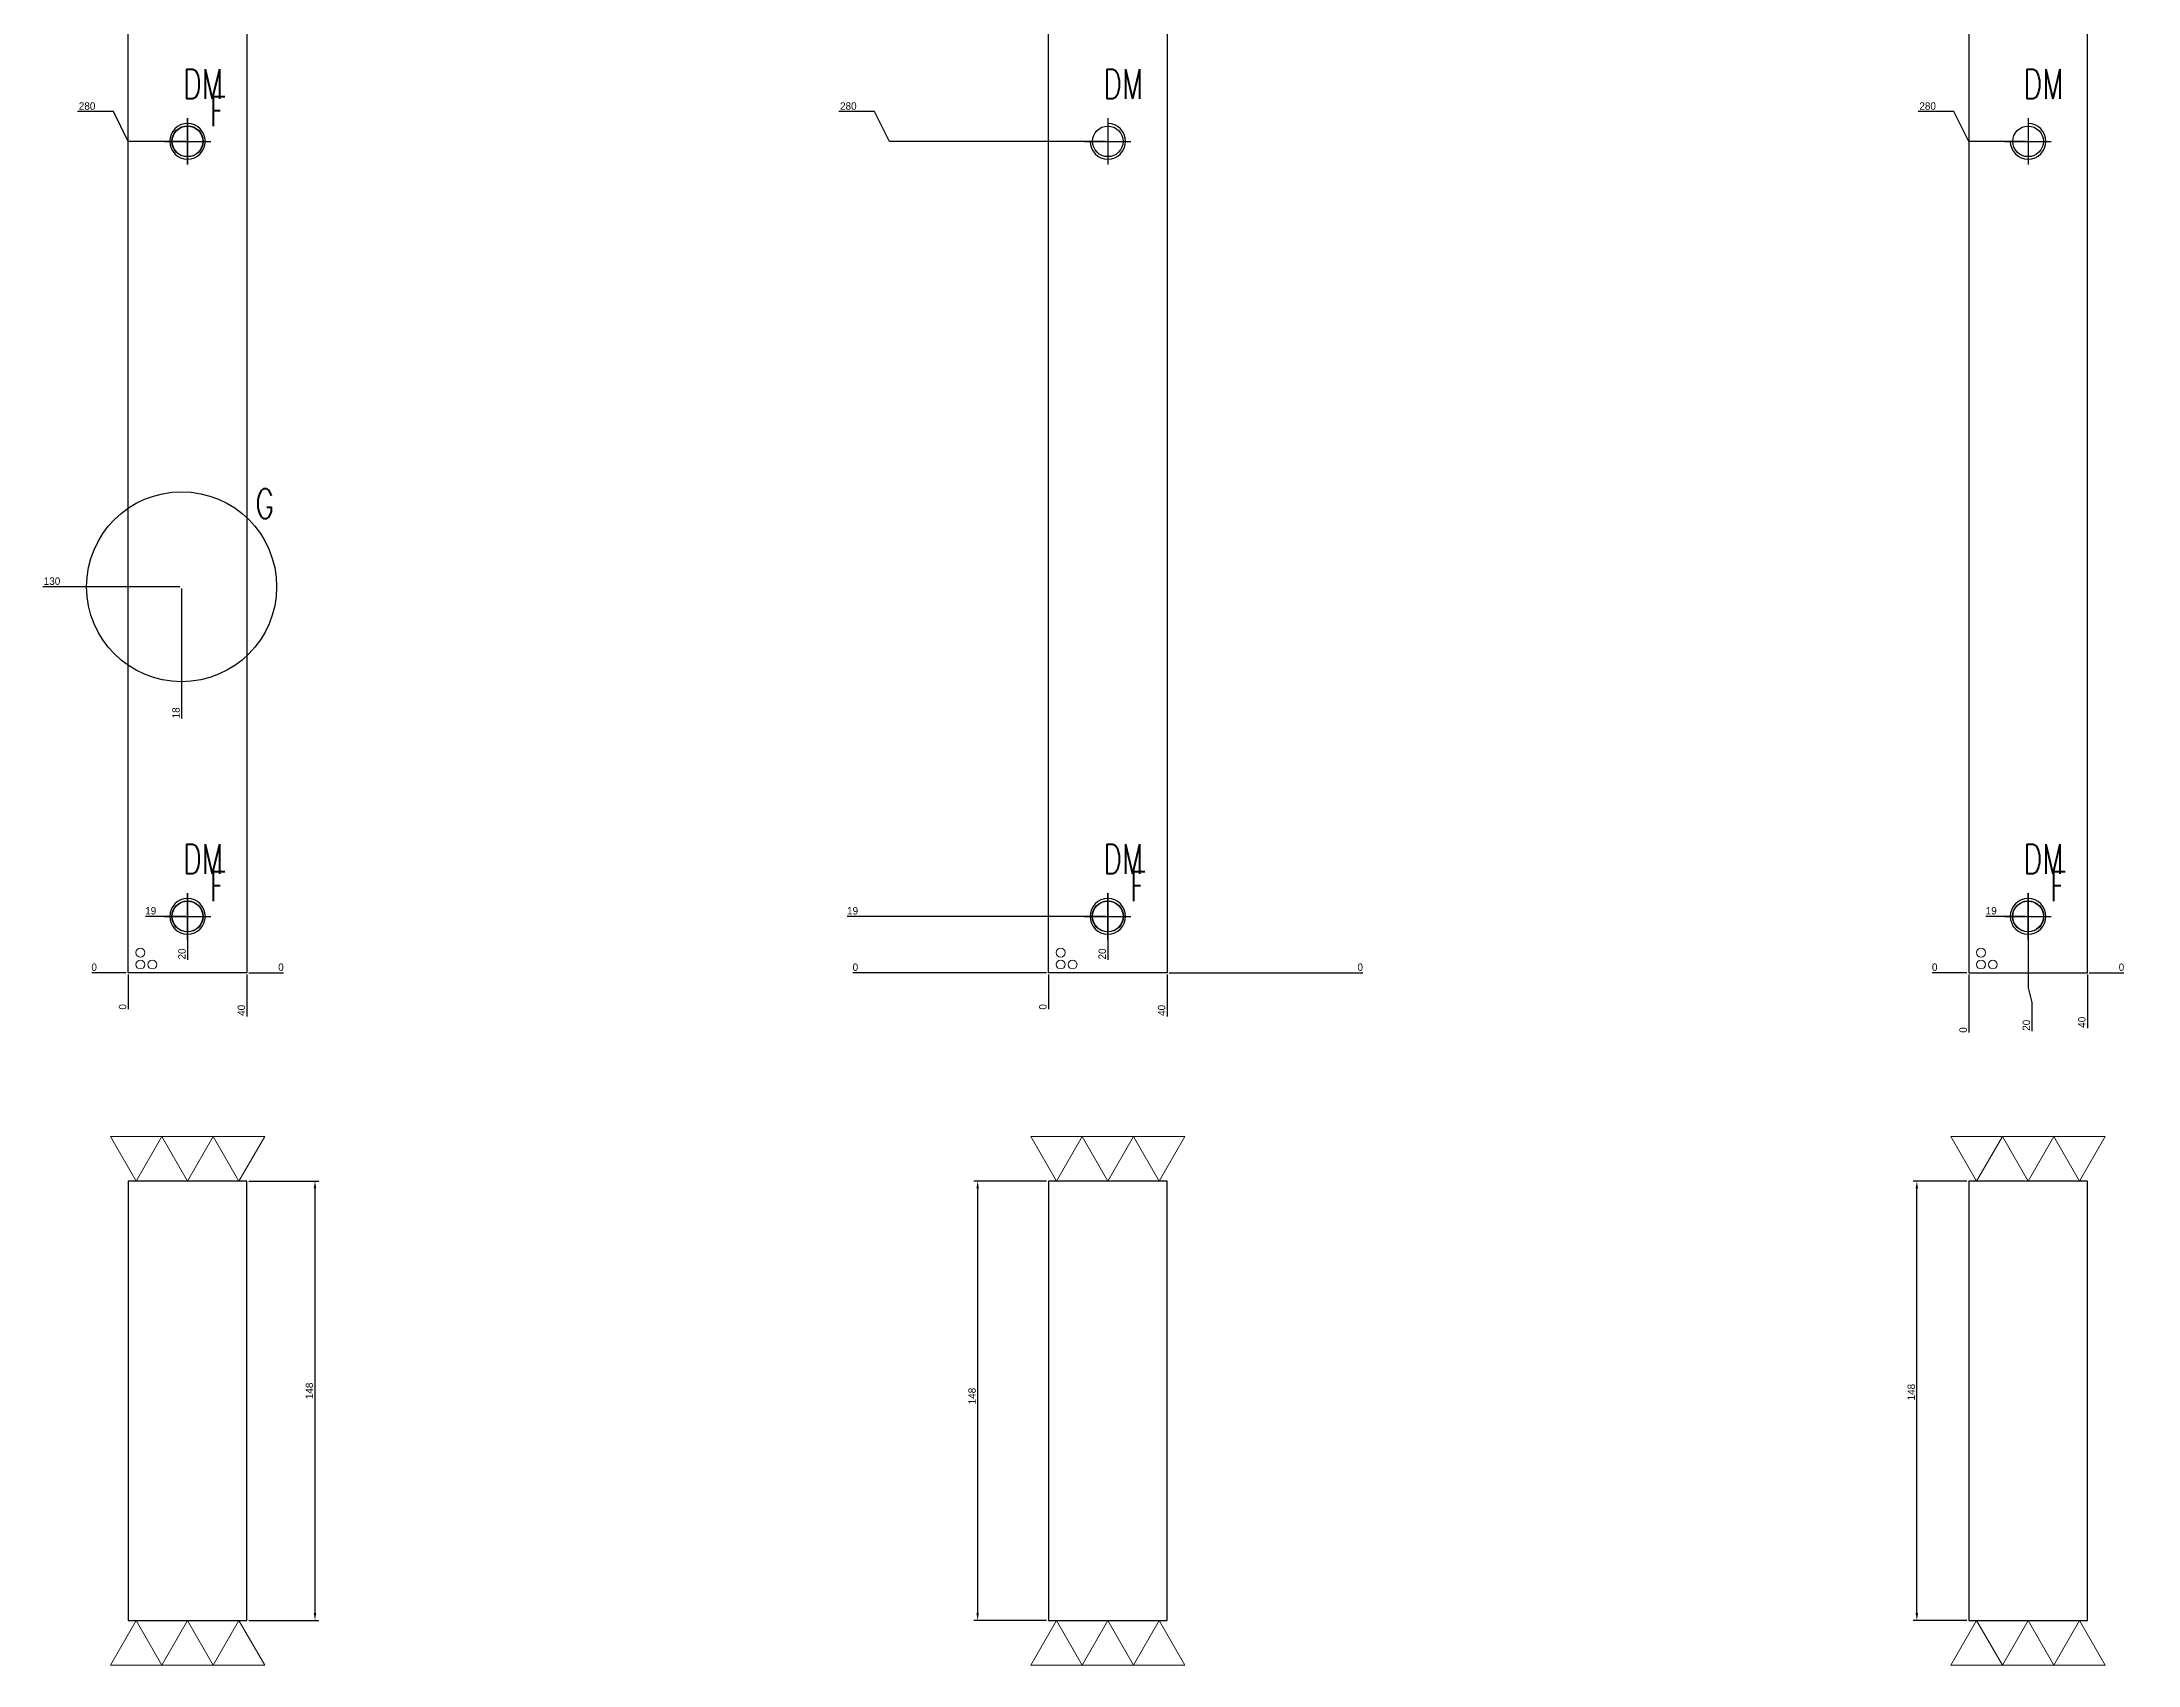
# Model space of a CAD drawing. Header units: millimetres. Extents: x 27620 to 29134, y 4674 to 5589.
# Drawn here: x 27705 to 28411, y 4674 to 5221 of the extents above; entities that cross this region are included whole.
import ezdxf
from ezdxf.enums import TextEntityAlignment as Align

# ---------------------------------------------------------------- set-up
doc = ezdxf.new("R2010")
doc.units = ezdxf.units.MM
doc.linetypes.add('CENTER', pattern=[0])
doc.linetypes.add('DASHED', pattern=[0])
for name, color, linetype in [('B2', 8, 'Continuous'), ('B2_O', 8, 'Continuous'), ('DIM', 4, 'Continuous'), ('TEXT', 4, 'Continuous')]:
    doc.layers.add(name, color=color, linetype=linetype)
doc.styles.get("Standard").update_dxf_attribs({"font": 'c2.shx', "bigfont": 'ctxt.shx'})
doc.styles.add('宋体', font='txt', dxfattribs={"width": 0.7, "bigfont": 'ctxt.shx'})
doc.dimstyles.new('Annotative', dxfattribs={"dimscale": 0, "dimtxt": 2.5, "dimasz": 2.5, "dimexe": 1.25, "dimexo": 0.625, "dimtad": 1, "dimtxsty": 'Standard', "dimcen": 2.5, "dimazin": 3, "dimtfac": 1, "dimtmove": 0, "dimatfit": 3})

# ---------------------------------------------------------------- blocks, each defined once
blk = doc.blocks.new('*D336')
at = {"layer": 'Defpoints', "color": 0}
for p in [(27733.99, 5477.43), (27733.99, 5467.43), (27733.99, 4907.43)]:
    blk.add_point(p, dxfattribs=at)
at = {"layer": 'DIM', "color": 0, "lineweight": -2}
blk.add_line((27733.99, 5468.06), (27733.99, 5479.72), dxfattribs=at)
at = {"layer": 'DIM', "color": 0, "insert": (27732.11, 5478.89), "char_height": 2.5, "attachment_point": 5, "rotation": 90}
blk.add_mtext('0', dxfattribs=at)
blk = doc.blocks.new('*D337')
at = {"layer": 'Defpoints', "color": 0}
for p in [(27753.99, 5458.43), (27753.99, 5448.43), (27733.99, 4907.43)]:
    blk.add_point(p, dxfattribs=at)
at = {"layer": 'DIM', "color": 0, "lineweight": -2}
blk.add_line((27753.99, 5449.06), (27753.99, 5463.1), dxfattribs=at)
at = {"layer": 'DIM', "color": 0, "insert": (27752.11, 5461.08), "char_height": 2.5, "attachment_point": 5, "rotation": 90}
blk.add_mtext('20', dxfattribs=at)
blk = doc.blocks.new('*D338')
at = {"layer": 'Defpoints', "color": 0}
for p in [(27773.99, 5477.43), (27773.99, 5467.43), (27733.99, 4907.43)]:
    blk.add_point(p, dxfattribs=at)
at = {"layer": 'DIM', "color": 0, "lineweight": -2}
blk.add_line((27773.99, 5468.06), (27773.99, 5482.1), dxfattribs=at)
at = {"layer": 'DIM', "color": 0, "insert": (27772.11, 5480.08), "char_height": 2.5, "attachment_point": 5, "rotation": 90}
blk.add_mtext('40', dxfattribs=at)
blk = doc.blocks.new('*D339')
at = {"layer": 'Defpoints', "color": 0}
for p in [(27751.99, 5377.43), (27751.99, 5337.43), (27733.99, 4907.43)]:
    blk.add_point(p, dxfattribs=at)
at = {"layer": 'DIM', "color": 0, "lineweight": -2}
blk.add_line((27751.99, 5338.06), (27751.99, 5381.75), dxfattribs=at)
at = {"layer": 'DIM', "color": 0, "insert": (27750.11, 5379.9), "char_height": 2.5, "attachment_point": 5, "rotation": 90}
blk.add_mtext('18', dxfattribs=at)
blk = doc.blocks.new('*D340')
at = {"layer": 'Defpoints', "color": 0}
for p in [(27733.99, 4907.43), (27733.99, 4907.43), (27733.99, 4897.43)]:
    blk.add_point(p, dxfattribs=at)
at = {"layer": 'DIM', "color": 0, "lineweight": -2}
blk.add_line((27733.99, 4906.81), (27733.99, 4895.14), dxfattribs=at)
at = {"layer": 'DIM', "color": 0, "insert": (27732.11, 4895.97), "char_height": 2.5, "attachment_point": 5, "rotation": 90}
blk.add_mtext('0', dxfattribs=at)
blk = doc.blocks.new('*D341')
at = {"layer": 'Defpoints', "color": 0}
for p in [(27753.99, 4926.43), (27753.99, 4916.43), (27733.99, 4907.43)]:
    blk.add_point(p, dxfattribs=at)
at = {"layer": 'DIM', "color": 0, "lineweight": -2}
blk.add_line((27753.99, 4925.81), (27753.99, 4911.76), dxfattribs=at)
at = {"layer": 'DIM', "color": 0, "insert": (27752.11, 4913.78), "char_height": 2.5, "attachment_point": 5, "rotation": 90}
blk.add_mtext('20', dxfattribs=at)
blk = doc.blocks.new('*D342')
at = {"layer": 'Defpoints', "color": 0}
for p in [(27733.99, 4907.43), (27773.99, 4907.43), (27773.99, 4897.43)]:
    blk.add_point(p, dxfattribs=at)
at = {"layer": 'DIM', "color": 0, "lineweight": -2}
blk.add_line((27773.99, 4906.81), (27773.99, 4892.76), dxfattribs=at)
at = {"layer": 'DIM', "color": 0, "insert": (27772.11, 4894.78), "char_height": 2.5, "attachment_point": 5, "rotation": 90}
blk.add_mtext('40', dxfattribs=at)
blk = doc.blocks.new('*D343')
at = {"layer": 'Defpoints', "color": 0}
for p in [(27751.99, 5037.43), (27751.99, 4997.43), (27733.99, 4907.43)]:
    blk.add_point(p, dxfattribs=at)
at = {"layer": 'DIM', "color": 0, "lineweight": -2}
blk.add_line((27751.99, 5036.81), (27751.99, 4993.12), dxfattribs=at)
at = {"layer": 'DIM', "color": 0, "insert": (27750.11, 4994.96), "char_height": 2.5, "attachment_point": 5, "rotation": 90}
blk.add_mtext('18', dxfattribs=at)
blk = doc.blocks.new('*D344')
at = {"layer": 'Defpoints', "color": 0}
for p in [(27723.99, 4907.43), (27733.99, 4907.43), (27733.99, 4907.43)]:
    blk.add_point(p, dxfattribs=at)
at = {"layer": 'DIM', "color": 0, "lineweight": -2}
blk.add_line((27733.36, 4907.43), (27721.7, 4907.43), dxfattribs=at)
at = {"layer": 'DIM', "color": 0, "insert": (27722.53, 4909.31), "char_height": 2.5, "attachment_point": 5}
blk.add_mtext('0', dxfattribs=at)
blk = doc.blocks.new('*D345')
at = {"layer": 'Defpoints', "color": 0}
for p in [(27711.99, 5037.43), (27751.99, 5037.43), (27733.99, 4907.43)]:
    blk.add_point(p, dxfattribs=at)
at = {"layer": 'DIM', "color": 0, "lineweight": -2}
blk.add_line((27751.36, 5037.43), (27705.29, 5037.43), dxfattribs=at)
at = {"layer": 'DIM', "color": 0, "insert": (27708.33, 5039.31), "char_height": 2.5, "attachment_point": 5}
blk.add_mtext('130', dxfattribs=at)
blk = doc.blocks.new('*D346')
at = {"layer": 'Defpoints', "color": 0}
for p in [(27711.99, 5337.43), (27751.99, 5337.43), (27733.99, 4907.43)]:
    blk.add_point(p, dxfattribs=at)
at = {"layer": 'DIM', "color": 0, "lineweight": -2}
blk.add_line((27751.36, 5337.43), (27704.93, 5337.43), dxfattribs=at)
at = {"layer": 'DIM', "color": 0, "insert": (27708.15, 5339.31), "char_height": 2.5, "attachment_point": 5}
blk.add_mtext('430', dxfattribs=at)
blk = doc.blocks.new('*D347')
at = {"layer": 'Defpoints', "color": 0}
for p in [(27723.99, 5467.43), (27733.99, 5467.43), (27733.99, 4907.43)]:
    blk.add_point(p, dxfattribs=at)
at = {"layer": 'DIM', "color": 0, "lineweight": -2}
blk.add_line((27733.36, 5467.43), (27716.93, 5467.43), dxfattribs=at)
at = {"layer": 'DIM', "color": 0, "insert": (27720.15, 5469.31), "char_height": 2.5, "attachment_point": 5}
blk.add_mtext('560', dxfattribs=at)
blk = doc.blocks.new('*D348')
at = {"layer": 'Defpoints', "color": 0}
for p in [(27743.99, 4926.43), (27753.99, 4926.43), (27733.99, 4907.43)]:
    blk.add_point(p, dxfattribs=at)
at = {"layer": 'DIM', "color": 0, "lineweight": -2}
blk.add_line((27753.36, 4926.43), (27739.79, 4926.43), dxfattribs=at)
at = {"layer": 'DIM', "color": 0, "insert": (27741.58, 4928.31), "char_height": 2.5, "attachment_point": 5}
blk.add_mtext('19', dxfattribs=at)
blk = doc.blocks.new('*D349')
at = {"layer": 'Defpoints', "color": 0}
for p in [(27723.99, 5197.43), (27753.99, 5187.43), (27733.99, 4907.43)]:
    blk.add_point(p, dxfattribs=at)
at = {"layer": 'DIM', "color": 0, "lineweight": -2}
for p, q in [((27728.99, 5197.43), (27716.93, 5197.43)), ((27733.99, 5187.43), (27728.99, 5197.43)), ((27753.36, 5187.43), (27733.99, 5187.43))]:
    blk.add_line(p, q, dxfattribs=at)
at = {"layer": 'DIM', "color": 0, "insert": (27720.15, 5199.31), "char_height": 2.5, "attachment_point": 5}
blk.add_mtext('280', dxfattribs=at)
blk = doc.blocks.new('*D350')
at = {"layer": 'Defpoints', "color": 0}
for p in [(27743.99, 5448.43), (27753.99, 5448.43), (27733.99, 4907.43)]:
    blk.add_point(p, dxfattribs=at)
at = {"layer": 'DIM', "color": 0, "lineweight": -2}
blk.add_line((27753.36, 5448.43), (27737.65, 5448.43), dxfattribs=at)
at = {"layer": 'DIM', "color": 0, "insert": (27740.5, 5450.31), "char_height": 2.5, "attachment_point": 5}
blk.add_mtext('541', dxfattribs=at)
blk = doc.blocks.new('*D351')
at = {"layer": 'Defpoints', "color": 0}
for p in [(27733.99, 4907.43), (27773.99, 4907.43), (27783.99, 4907.43)]:
    blk.add_point(p, dxfattribs=at)
at = {"layer": 'DIM', "color": 0, "lineweight": -2}
blk.add_line((27774.61, 4907.43), (27786.28, 4907.43), dxfattribs=at)
at = {"layer": 'DIM', "color": 0, "insert": (27785.45, 4909.31), "char_height": 2.5, "attachment_point": 5}
blk.add_mtext('0', dxfattribs=at)
blk = doc.blocks.new('*D352')
at = {"layer": 'Defpoints', "color": 0}
for p in [(27773.99, 5467.43), (27783.99, 5467.43), (27733.99, 4907.43)]:
    blk.add_point(p, dxfattribs=at)
at = {"layer": 'DIM', "color": 0, "lineweight": -2}
blk.add_line((27774.61, 5467.43), (27791.04, 5467.43), dxfattribs=at)
at = {"layer": 'DIM', "color": 0, "insert": (27787.83, 5469.31), "char_height": 2.5, "attachment_point": 5}
blk.add_mtext('560', dxfattribs=at)
blk = doc.blocks.new('*D353')
at = {"layer": 'Defpoints', "color": 0}
for p in [(28043.99, 5477.43), (28043.99, 5467.43), (28043.99, 4907.43)]:
    blk.add_point(p, dxfattribs=at)
at = {"layer": 'DIM', "color": 0, "lineweight": -2}
blk.add_line((28043.99, 5468.06), (28043.99, 5479.72), dxfattribs=at)
at = {"layer": 'DIM', "color": 0, "insert": (28042.11, 5478.89), "char_height": 2.5, "attachment_point": 5, "rotation": 90}
blk.add_mtext('0', dxfattribs=at)
blk = doc.blocks.new('*D354')
at = {"layer": 'Defpoints', "color": 0}
for p in [(28063.99, 5458.43), (28063.99, 5448.43), (28043.99, 4907.43)]:
    blk.add_point(p, dxfattribs=at)
at = {"layer": 'DIM', "color": 0, "lineweight": -2}
blk.add_line((28063.99, 5449.06), (28063.99, 5463.1), dxfattribs=at)
at = {"layer": 'DIM', "color": 0, "insert": (28062.11, 5461.08), "char_height": 2.5, "attachment_point": 5, "rotation": 90}
blk.add_mtext('20', dxfattribs=at)
blk = doc.blocks.new('*D355')
at = {"layer": 'Defpoints', "color": 0}
for p in [(28083.99, 5477.43), (28083.99, 5467.43), (28043.99, 4907.43)]:
    blk.add_point(p, dxfattribs=at)
at = {"layer": 'DIM', "color": 0, "lineweight": -2}
blk.add_line((28083.99, 5468.06), (28083.99, 5482.1), dxfattribs=at)
at = {"layer": 'DIM', "color": 0, "insert": (28082.11, 5480.08), "char_height": 2.5, "attachment_point": 5, "rotation": 90}
blk.add_mtext('40', dxfattribs=at)
blk = doc.blocks.new('*D356')
at = {"layer": 'Defpoints', "color": 0}
for p in [(28043.99, 4907.43), (28043.99, 4907.43), (28043.99, 4897.43)]:
    blk.add_point(p, dxfattribs=at)
at = {"layer": 'DIM', "color": 0, "lineweight": -2}
blk.add_line((28043.99, 4906.81), (28043.99, 4895.14), dxfattribs=at)
at = {"layer": 'DIM', "color": 0, "insert": (28042.11, 4895.97), "char_height": 2.5, "attachment_point": 5, "rotation": 90}
blk.add_mtext('0', dxfattribs=at)
blk = doc.blocks.new('*D357')
at = {"layer": 'Defpoints', "color": 0}
for p in [(28063.99, 4926.43), (28063.99, 4916.43), (28043.99, 4907.43)]:
    blk.add_point(p, dxfattribs=at)
at = {"layer": 'DIM', "color": 0, "lineweight": -2}
blk.add_line((28063.99, 4925.81), (28063.99, 4911.76), dxfattribs=at)
at = {"layer": 'DIM', "color": 0, "insert": (28062.11, 4913.78), "char_height": 2.5, "attachment_point": 5, "rotation": 90}
blk.add_mtext('20', dxfattribs=at)
blk = doc.blocks.new('*D358')
at = {"layer": 'Defpoints', "color": 0}
for p in [(28043.99, 4907.43), (28083.99, 4907.43), (28083.99, 4897.43)]:
    blk.add_point(p, dxfattribs=at)
at = {"layer": 'DIM', "color": 0, "lineweight": -2}
blk.add_line((28083.99, 4906.81), (28083.99, 4892.76), dxfattribs=at)
at = {"layer": 'DIM', "color": 0, "insert": (28082.11, 4894.78), "char_height": 2.5, "attachment_point": 5, "rotation": 90}
blk.add_mtext('40', dxfattribs=at)
blk = doc.blocks.new('*D359')
at = {"layer": 'Defpoints', "color": 0}
for p in [(27980.42, 4907.43), (28043.99, 4907.43), (28043.99, 4907.43)]:
    blk.add_point(p, dxfattribs=at)
at = {"layer": 'DIM', "color": 0, "lineweight": -2}
blk.add_line((28043.36, 4907.43), (27978.13, 4907.43), dxfattribs=at)
at = {"layer": 'DIM', "color": 0, "insert": (27978.96, 4909.31), "char_height": 2.5, "attachment_point": 5}
blk.add_mtext('0', dxfattribs=at)
blk = doc.blocks.new('*D360')
at = {"layer": 'Defpoints', "color": 0}
for p in [(27980.42, 4926.43), (28063.99, 4926.43), (28043.99, 4907.43)]:
    blk.add_point(p, dxfattribs=at)
at = {"layer": 'DIM', "color": 0, "lineweight": -2}
blk.add_line((28063.36, 4926.43), (27976.23, 4926.43), dxfattribs=at)
at = {"layer": 'DIM', "color": 0, "insert": (27978.01, 4928.31), "char_height": 2.5, "attachment_point": 5}
blk.add_mtext('19', dxfattribs=at)
blk = doc.blocks.new('*D361')
at = {"layer": 'Defpoints', "color": 0}
for p in [(27980.42, 5197.43), (28063.99, 5187.43), (28043.99, 4907.43)]:
    blk.add_point(p, dxfattribs=at)
at = {"layer": 'DIM', "color": 0, "lineweight": -2}
for p, q in [((27985.42, 5197.43), (27973.37, 5197.43)), ((27990.42, 5187.43), (27985.42, 5197.43)), ((28063.36, 5187.43), (27990.42, 5187.43))]:
    blk.add_line(p, q, dxfattribs=at)
at = {"layer": 'DIM', "color": 0, "insert": (27976.58, 5199.31), "char_height": 2.5, "attachment_point": 5}
blk.add_mtext('280', dxfattribs=at)
blk = doc.blocks.new('*D362')
at = {"layer": 'Defpoints', "color": 0}
for p in [(27980.42, 5448.43), (28063.99, 5448.43), (28043.99, 4907.43)]:
    blk.add_point(p, dxfattribs=at)
at = {"layer": 'DIM', "color": 0, "lineweight": -2}
blk.add_line((28063.36, 5448.43), (27974.08, 5448.43), dxfattribs=at)
at = {"layer": 'DIM', "color": 0, "insert": (27976.94, 5450.31), "char_height": 2.5, "attachment_point": 5}
blk.add_mtext('541', dxfattribs=at)
blk = doc.blocks.new('*D363')
at = {"layer": 'Defpoints', "color": 0}
for p in [(27980.42, 5467.43), (28043.99, 5467.43), (28043.99, 4907.43)]:
    blk.add_point(p, dxfattribs=at)
at = {"layer": 'DIM', "color": 0, "lineweight": -2}
blk.add_line((28043.36, 5467.43), (27973.37, 5467.43), dxfattribs=at)
at = {"layer": 'DIM', "color": 0, "insert": (27976.58, 5469.31), "char_height": 2.5, "attachment_point": 5}
blk.add_mtext('560', dxfattribs=at)
blk = doc.blocks.new('*D364')
at = {"layer": 'Defpoints', "color": 0}
for p in [(28043.99, 4907.43), (28083.99, 4907.43), (28147.55, 4907.43)]:
    blk.add_point(p, dxfattribs=at)
at = {"layer": 'DIM', "color": 0, "lineweight": -2}
blk.add_line((28084.61, 4907.43), (28149.84, 4907.43), dxfattribs=at)
at = {"layer": 'DIM', "color": 0, "insert": (28149.01, 4909.31), "char_height": 2.5, "attachment_point": 5}
blk.add_mtext('0', dxfattribs=at)
blk = doc.blocks.new('*D365')
at = {"layer": 'Defpoints', "color": 0}
for p in [(28083.99, 5467.43), (28147.55, 5467.43), (28043.99, 4907.43)]:
    blk.add_point(p, dxfattribs=at)
at = {"layer": 'DIM', "color": 0, "lineweight": -2}
blk.add_line((28084.61, 5467.43), (28154.6, 5467.43), dxfattribs=at)
at = {"layer": 'DIM', "color": 0, "insert": (28151.39, 5469.31), "char_height": 2.5, "attachment_point": 5}
blk.add_mtext('560', dxfattribs=at)
blk = doc.blocks.new('*D366')
at = {"layer": 'Defpoints', "color": 0}
for p in [(28353.99, 5499.7), (28353.99, 5467.43), (28353.99, 4907.43)]:
    blk.add_point(p, dxfattribs=at)
at = {"layer": 'DIM', "color": 0, "lineweight": -2}
blk.add_line((28353.99, 5468.06), (28353.99, 5501.99), dxfattribs=at)
at = {"layer": 'DIM', "color": 0, "insert": (28352.11, 5501.15), "char_height": 2.5, "attachment_point": 5, "rotation": 90}
blk.add_mtext('0', dxfattribs=at)
blk = doc.blocks.new('*D367')
at = {"layer": 'Defpoints', "color": 0}
for p in [(28373.99, 5499.7), (28373.99, 5448.43), (28353.99, 4907.43)]:
    blk.add_point(p, dxfattribs=at)
at = {"layer": 'DIM', "color": 0, "lineweight": -2}
blk.add_line((28373.99, 5449.06), (28373.99, 5504.37), dxfattribs=at)
at = {"layer": 'DIM', "color": 0, "insert": (28372.11, 5502.34), "char_height": 2.5, "attachment_point": 5, "rotation": 90}
blk.add_mtext('20', dxfattribs=at)
blk = doc.blocks.new('*D368')
at = {"layer": 'Defpoints', "color": 0}
for p in [(28393.99, 5499.7), (28393.99, 5467.43), (28353.99, 4907.43)]:
    blk.add_point(p, dxfattribs=at)
at = {"layer": 'DIM', "color": 0, "lineweight": -2}
blk.add_line((28393.99, 5468.06), (28393.99, 5504.37), dxfattribs=at)
at = {"layer": 'DIM', "color": 0, "insert": (28392.11, 5502.34), "char_height": 2.5, "attachment_point": 5, "rotation": 90}
blk.add_mtext('40', dxfattribs=at)
blk = doc.blocks.new('*D369')
at = {"layer": 'Defpoints', "color": 0}
for p in [(28353.99, 4907.43), (28353.99, 4907.43), (28353.99, 4889.63)]:
    blk.add_point(p, dxfattribs=at)
at = {"layer": 'DIM', "color": 0, "lineweight": -2}
blk.add_line((28353.99, 4906.81), (28353.99, 4887.34), dxfattribs=at)
at = {"layer": 'DIM', "color": 0, "insert": (28352.11, 4888.17), "char_height": 2.5, "attachment_point": 5, "rotation": 90}
blk.add_mtext('0', dxfattribs=at)
blk = doc.blocks.new('*D370')
at = {"layer": 'Defpoints', "color": 0}
for p in [(28373.99, 4926.43), (28353.99, 4907.43), (28375.29, 4892.41)]:
    blk.add_point(p, dxfattribs=at)
at = {"layer": 'DIM', "color": 0, "lineweight": -2}
for p, q in [((28373.99, 4925.81), (28373.99, 4902.41)), ((28373.99, 4902.41), (28375.29, 4897.41)), ((28375.29, 4897.41), (28375.29, 4887.73))]:
    blk.add_line(p, q, dxfattribs=at)
at = {"layer": 'DIM', "color": 0, "insert": (28373.41, 4889.76), "char_height": 2.5, "attachment_point": 5, "rotation": 90}
blk.add_mtext('20', dxfattribs=at)
blk = doc.blocks.new('*D371')
at = {"layer": 'Defpoints', "color": 0}
for p in [(28353.99, 4907.43), (28393.99, 4907.43), (28393.99, 4893.43)]:
    blk.add_point(p, dxfattribs=at)
at = {"layer": 'DIM', "color": 0, "lineweight": -2}
blk.add_line((28393.99, 4906.81), (28393.99, 4888.76), dxfattribs=at)
at = {"layer": 'DIM', "color": 0, "insert": (28392.11, 4890.78), "char_height": 2.5, "attachment_point": 5, "rotation": 90}
blk.add_mtext('40', dxfattribs=at)
blk = doc.blocks.new('*D372')
at = {"layer": 'Defpoints', "color": 0}
for p in [(28343.99, 4907.43), (28353.99, 4907.43), (28353.99, 4907.43)]:
    blk.add_point(p, dxfattribs=at)
at = {"layer": 'DIM', "color": 0, "lineweight": -2}
blk.add_line((28353.36, 4907.43), (28341.7, 4907.43), dxfattribs=at)
at = {"layer": 'DIM', "color": 0, "insert": (28342.53, 4909.31), "char_height": 2.5, "attachment_point": 5}
blk.add_mtext('0', dxfattribs=at)
blk = doc.blocks.new('*D373')
at = {"layer": 'Defpoints', "color": 0}
for p in [(28343.99, 5467.43), (28353.99, 5467.43), (28353.99, 4907.43)]:
    blk.add_point(p, dxfattribs=at)
at = {"layer": 'DIM', "color": 0, "lineweight": -2}
blk.add_line((28353.36, 5467.43), (28336.93, 5467.43), dxfattribs=at)
at = {"layer": 'DIM', "color": 0, "insert": (28340.15, 5469.31), "char_height": 2.5, "attachment_point": 5}
blk.add_mtext('560', dxfattribs=at)
blk = doc.blocks.new('*D374')
at = {"layer": 'Defpoints', "color": 0}
for p in [(28363.99, 4926.43), (28373.99, 4926.43), (28353.99, 4907.43)]:
    blk.add_point(p, dxfattribs=at)
at = {"layer": 'DIM', "color": 0, "lineweight": -2}
blk.add_line((28373.36, 4926.43), (28359.79, 4926.43), dxfattribs=at)
at = {"layer": 'DIM', "color": 0, "insert": (28361.58, 4928.31), "char_height": 2.5, "attachment_point": 5}
blk.add_mtext('19', dxfattribs=at)
blk = doc.blocks.new('*D375')
at = {"layer": 'Defpoints', "color": 0}
for p in [(28343.99, 5197.43), (28373.99, 5187.43), (28353.99, 4907.43)]:
    blk.add_point(p, dxfattribs=at)
at = {"layer": 'DIM', "color": 0, "lineweight": -2}
for p, q in [((28348.99, 5197.43), (28336.93, 5197.43)), ((28353.99, 5187.43), (28348.99, 5197.43)), ((28373.36, 5187.43), (28353.99, 5187.43))]:
    blk.add_line(p, q, dxfattribs=at)
at = {"layer": 'DIM', "color": 0, "insert": (28340.15, 5199.31), "char_height": 2.5, "attachment_point": 5}
blk.add_mtext('280', dxfattribs=at)
blk = doc.blocks.new('*D376')
at = {"layer": 'Defpoints', "color": 0}
for p in [(28363.99, 5448.43), (28373.99, 5448.43), (28353.99, 4907.43)]:
    blk.add_point(p, dxfattribs=at)
at = {"layer": 'DIM', "color": 0, "lineweight": -2}
blk.add_line((28373.36, 5448.43), (28357.65, 5448.43), dxfattribs=at)
at = {"layer": 'DIM', "color": 0, "insert": (28360.5, 5450.31), "char_height": 2.5, "attachment_point": 5}
blk.add_mtext('541', dxfattribs=at)
blk = doc.blocks.new('*D377')
at = {"layer": 'Defpoints', "color": 0}
for p in [(28353.99, 4907.43), (28393.99, 4907.43), (28403.99, 4907.43)]:
    blk.add_point(p, dxfattribs=at)
at = {"layer": 'DIM', "color": 0, "lineweight": -2}
blk.add_line((28394.61, 4907.43), (28406.28, 4907.43), dxfattribs=at)
at = {"layer": 'DIM', "color": 0, "insert": (28405.45, 4909.31), "char_height": 2.5, "attachment_point": 5}
blk.add_mtext('0', dxfattribs=at)
blk = doc.blocks.new('*D378')
at = {"layer": 'Defpoints', "color": 0}
for p in [(28393.99, 5467.43), (28403.99, 5467.43), (28353.99, 4907.43)]:
    blk.add_point(p, dxfattribs=at)
at = {"layer": 'DIM', "color": 0, "lineweight": -2}
blk.add_line((28394.61, 5467.43), (28411.04, 5467.43), dxfattribs=at)
at = {"layer": 'DIM', "color": 0, "insert": (28407.83, 5469.31), "char_height": 2.5, "attachment_point": 5}
blk.add_mtext('560', dxfattribs=at)
blk = doc.blocks.new('*D396')
at = {"layer": 'Defpoints', "color": 0}
for p in [(27773.99, 4837.31), (27773.99, 4689.31), (27796.92, 4689.31)]:
    blk.add_point(p, dxfattribs=at)
at = {"layer": 'DIM', "color": 0, "lineweight": -2}
for p, q in [((27774.61, 4837.31), (27798.17, 4837.31)), ((27796.92, 4834.81), (27796.92, 4691.81)), ((27774.61, 4689.31), (27798.17, 4689.31))]:
    blk.add_line(p, q, dxfattribs=at)
at = {"layer": 'DIM', "color": 0}
for points in [[(27797.34, 4834.81), (27796.51, 4834.81), (27796.92, 4837.31)], [(27796.51, 4691.81), (27797.34, 4691.81), (27796.92, 4689.31)]]:
    blk.add_solid(points, dxfattribs=at)
at = {"layer": 'DIM', "color": 0, "insert": (27795.05, 4766.63), "char_height": 2.5, "attachment_point": 5, "rotation": 90}
blk.add_mtext('148', dxfattribs=at)
blk = doc.blocks.new('*D397')
at = {"layer": 'Defpoints', "color": 0}
for p in [(28043.99, 4837.31), (28020.14, 4689.31), (28043.99, 4689.31)]:
    blk.add_point(p, dxfattribs=at)
at = {"layer": 'DIM', "color": 0, "lineweight": -2}
for p, q in [((28043.36, 4837.31), (28018.89, 4837.31)), ((28020.14, 4834.81), (28020.14, 4691.81)), ((28043.36, 4689.31), (28018.89, 4689.31))]:
    blk.add_line(p, q, dxfattribs=at)
at = {"layer": 'DIM', "color": 0}
for points in [[(28020.56, 4834.81), (28019.73, 4834.81), (28020.14, 4837.31)], [(28019.73, 4691.81), (28020.56, 4691.81), (28020.14, 4689.31)]]:
    blk.add_solid(points, dxfattribs=at)
at = {"layer": 'DIM', "color": 0, "insert": (28018.27, 4764.89), "char_height": 2.5, "attachment_point": 5, "rotation": 90}
blk.add_mtext('148', dxfattribs=at)
blk = doc.blocks.new('*D398')
at = {"layer": 'Defpoints', "color": 0}
for p in [(28336.52, 4837.31), (28353.99, 4837.31), (28353.99, 4689.31)]:
    blk.add_point(p, dxfattribs=at)
at = {"layer": 'DIM', "color": 0, "lineweight": -2}
for p, q in [((28353.36, 4837.31), (28335.27, 4837.31)), ((28336.52, 4691.81), (28336.52, 4834.81)), ((28353.36, 4689.31), (28335.27, 4689.31))]:
    blk.add_line(p, q, dxfattribs=at)
at = {"layer": 'DIM', "color": 0}
for points in [[(28336.94, 4834.81), (28336.11, 4834.81), (28336.52, 4837.31)], [(28336.11, 4691.81), (28336.94, 4691.81), (28336.52, 4689.31)]]:
    blk.add_solid(points, dxfattribs=at)
at = {"layer": 'DIM', "color": 0, "insert": (28334.65, 4766.21), "char_height": 2.5, "attachment_point": 5, "rotation": 90}
blk.add_mtext('148', dxfattribs=at)

msp = doc.modelspace()

# ---------------------------------------------------------------- linework, layer by layer
at = {"layer": 'B2', "color": 4, "linetype": 'CENTER'}
for p, q in [((27753.987, 5179.632), (27753.987, 5195.232)), ((28063.987, 5195.232), (28063.987, 5179.632)), ((28373.987, 5195.232), (28373.987, 5179.632)), ((27746.187, 5187.432), (27761.787, 5187.432)), ((28056.187, 5187.432), (28071.787, 5187.432)), ((28366.187, 5187.432), (28381.787, 5187.432)), ((27753.987, 4918.632), (27753.987, 4934.232)), ((28063.987, 4918.632), (28063.987, 4934.232)), ((28373.987, 4918.632), (28373.987, 4934.232)), ((27746.187, 4926.432), (27761.787, 4926.432)), ((28056.187, 4926.432), (28071.787, 4926.432)), ((28366.187, 4926.432), (28381.787, 4926.432))]:
    msp.add_line(p, q, dxfattribs=at)
at = {"layer": 'B2', "ltscale": 10}
for points in [[(27733.987, 5467.432), (27773.987, 5467.432), (27773.987, 4907.432), (27733.987, 4907.432)], [(28043.987, 5467.432), (28083.987, 5467.432), (28083.987, 4907.432), (28043.987, 4907.432)], [(28393.987, 5467.432), (28353.987, 5467.432), (28353.987, 4907.432), (28393.987, 4907.432)]]:
    msp.add_lwpolyline(points, close=True, dxfattribs=at)
at = {"layer": 'B2'}
for points in [[(27733.987, 4837.309), (27733.987, 4689.309), (27773.987, 4689.309), (27773.987, 4837.309)], [(28043.987, 4837.309), (28043.987, 4689.309), (28083.987, 4689.309), (28083.987, 4837.309)], [(28353.987, 4837.309), (28353.987, 4689.309), (28393.987, 4689.309), (28393.987, 4837.309)]]:
    msp.add_lwpolyline(points, close=True, dxfattribs=at)
at = {"layer": 'B2', "color": 4}
for centre in [(27753.987, 5187.432), (27753.987, 4926.432), (28063.987, 4926.432), (28373.987, 4926.432)]:
    msp.add_circle(centre, 5.25, dxfattribs=at)
for centre in [(27753.987, 5187.432), (27753.987, 4926.432), (28063.987, 4926.432), (28373.987, 4926.432)]:
    msp.add_arc(centre, 6, 270, 180, dxfattribs=at)
at = {"layer": 'B2_O', "color": 4, "linetype": 'CENTER'}
for p, q in [((27753.987, 5195.232), (27753.987, 5179.632)), ((28063.987, 5195.232), (28063.987, 5179.632)), ((28373.987, 5195.232), (28373.987, 5179.632)), ((27746.187, 5187.432), (27761.787, 5187.432)), ((28056.187, 5187.432), (28071.787, 5187.432)), ((28366.187, 5187.432), (28381.787, 5187.432)), ((27753.987, 4934.232), (27753.987, 4918.632)), ((28063.987, 4934.232), (28063.987, 4918.632)), ((28373.987, 4934.232), (28373.987, 4918.632)), ((27746.187, 4926.432), (27761.787, 4926.432)), ((28056.187, 4926.432), (28071.787, 4926.432)), ((28366.187, 4926.432), (28381.787, 4926.432))]:
    msp.add_line(p, q, dxfattribs=at)
at = {"layer": 'B2_O', "color": 40, "linetype": 'DASHED', "ltscale": 1.5}
for centre in [(27753.987, 5187.432), (28063.987, 5187.432), (28373.987, 5187.432), (27753.987, 4926.432), (28063.987, 4926.432), (28373.987, 4926.432)]:
    msp.add_circle(centre, 5.15, dxfattribs=at)
at = {"layer": 'B2_O', "color": 3, "linetype": 'Continuous'}
msp.add_circle((27751.987, 5037.432), 32, dxfattribs=at)
at = {"layer": 'B2_O', "color": 40, "linetype": 'DASHED', "ltscale": 1.5}
for centre in [(27753.987, 5187.432), (28063.987, 5187.432), (28373.987, 5187.432), (27753.987, 4926.432), (28063.987, 4926.432), (28373.987, 4926.432)]:
    msp.add_arc(centre, 6, 180, 90, dxfattribs=at)
at = {"layer": 'DIM', "color": 2, "lineweight": 13}
for points in [[(27728.006, 4852.309), (27736.666, 4837.309), (27745.327, 4852.309), (27753.987, 4837.309), (27762.647, 4852.309), (27771.307, 4837.309), (27779.968, 4852.309), (27728.006, 4852.309)], [(28038.006, 4852.309), (28046.666, 4837.309), (28055.327, 4852.309), (28063.987, 4837.309), (28072.647, 4852.309), (28081.307, 4837.309), (28089.968, 4852.309), (28038.006, 4852.309)], [(28348.006, 4852.309), (28356.666, 4837.309), (28365.327, 4852.309), (28373.987, 4837.309), (28382.647, 4852.309), (28391.307, 4837.309), (28399.968, 4852.309), (28348.006, 4852.309)], [(27728.006, 4674.309), (27736.666, 4689.309), (27745.327, 4674.309), (27753.987, 4689.309), (27762.647, 4674.309), (27771.307, 4689.309), (27779.968, 4674.309), (27728.006, 4674.309)], [(28038.006, 4674.309), (28046.666, 4689.309), (28055.327, 4674.309), (28063.987, 4689.309), (28072.647, 4674.309), (28081.307, 4689.309), (28089.968, 4674.309), (28038.006, 4674.309)], [(28348.006, 4674.309), (28356.666, 4689.309), (28365.327, 4674.309), (28373.987, 4689.309), (28382.647, 4674.309), (28391.307, 4689.309), (28399.968, 4674.309), (28348.006, 4674.309)]]:
    msp.add_lwpolyline(points, close=True, dxfattribs=at)
at = {"layer": 'DIM', "color": 7, "linetype": 'Continuous', "lineweight": 5}
for centre in [(27738.11, 4914.221), (28048.11, 4914.221), (28358.11, 4914.221), (27738.11, 4910.221), (27742.11, 4910.221), (28048.11, 4910.221), (28052.11, 4910.221), (28358.11, 4910.221), (28362.11, 4910.221)]:
    msp.add_circle(centre, 1.5, dxfattribs=at)

# ---------------------------------------------------------------- texts
at = {"layer": 'TEXT', "color": 4, "style": '宋体', "width": 0.7}
for s, p in [('DM', (27759.166, 5206.759)), ('DM', (28069.166, 5206.759)), ('DM', (28379.166, 5206.759)), ('F', (27764.095, 5197.54)), ('G', (27779.968, 5065.413)), ('DM', (27759.166, 4945.759)), ('DM', (28069.166, 4945.759)), ('DM', (28379.166, 4945.759)), ('F', (27764.095, 4936.54)), ('F', (28074.095, 4936.54)), ('F', (28384.095, 4936.54))]:
    msp.add_text(s, height=10, dxfattribs=at).set_placement(p, align=Align.MIDDLE_CENTER)

# ---------------------------------------------------------------- dimensions: what is measured, and where the dimension line sits
at = {"layer": 'DIM'}
for feature_location, offset, dtype, origin, picture, middle in [((28353.986838531, 5467.43151703), (0, 32.263623523), 1, (28353.986838531, 4907.43151703), '*D366', (28352.111838531, 5501.153473886)), ((28373.987, 5448.432), (0, 51.264), 1, (28353.987, 4907.432), '*D367', (28372.112, 5502.344)), ((28393.987, 5467.432), (0, 32.264), 1, (28353.987, 4907.432), '*D368', (28392.112, 5502.344)), ((27733.986838531, 5467.43151703), (0, 10), 1, (27733.986838531, 4907.43151703), '*D336', (27732.111838531, 5478.889850363)), ((27773.987, 5467.432), (0, 10), 1, (27733.987, 4907.432), '*D338', (27772.112, 5480.08)), ((28043.986838531, 5467.43151703), (0, 10), 1, (28043.986838531, 4907.43151703), '*D353', (28042.111838531, 5478.889850363)), ((28083.987, 5467.432), (0, 10), 1, (28043.987, 4907.432), '*D355', (28082.112, 5480.08)), ((27733.987, 5467.432), (-10, 0), 0, (27733.987, 4907.432), '*D347', (27720.148, 5469.307)), ((27773.987, 5467.432), (10, 0), 0, (27733.987, 4907.432), '*D352', (27787.826, 5469.307)), ((28043.987, 5467.432), (-63.564, 0), 0, (28043.987, 4907.432), '*D363', (27976.583, 5469.307)), ((28083.987, 5467.432), (63.564, 0), 0, (28043.987, 4907.432), '*D365', (28151.391, 5469.307)), ((28353.987, 5467.432), (-10, 0), 0, (28353.987, 4907.432), '*D373', (28340.148, 5469.307)), ((28393.987, 5467.432), (10, 0), 0, (28353.987, 4907.432), '*D378', (28407.826, 5469.307)), ((27753.987, 5448.432), (0, 10), 1, (27733.987, 4907.432), '*D337', (27752.112, 5461.08)), ((28063.987, 5448.432), (0, 10), 1, (28043.987, 4907.432), '*D354', (28062.112, 5461.08)), ((27753.987, 5448.432), (-10, 0), 0, (27733.987, 4907.432), '*D350', (27740.505, 5450.307)), ((28063.987, 5448.432), (-83.564, 0), 0, (28043.987, 4907.432), '*D362', (27976.94, 5450.307)), ((28373.987, 5448.432), (-10, 0), 0, (28353.987, 4907.432), '*D376', (28360.505, 5450.307)), ((27751.987, 5337.432), (0, 40), 1, (27733.987, 4907.432), '*D339', (27750.112, 5379.902)), ((27751.987, 5337.432), (-40, 0), 0, (27733.987, 4907.432), '*D346', (27708.148, 5339.307)), ((27753.987, 5187.432), (-30, 10), 0, (27733.987, 4907.432), '*D349', (27720.148, 5199.307)), ((28063.987, 5187.432), (-83.564, 10), 0, (28043.987, 4907.432), '*D361', (27976.583, 5199.307)), ((28373.987, 5187.432), (-30, 10), 0, (28353.987, 4907.432), '*D375', (28340.148, 5199.307)), ((27751.987, 5037.432), (-40, 0), 0, (27733.987, 4907.432), '*D345', (27708.326, 5039.307)), ((27751.987, 5037.432), (0, -40), 1, (27733.987, 4907.432), '*D343', (27750.112, 4994.961)), ((27753.987, 4926.432), (-10, 0), 0, (27733.987, 4907.432), '*D348', (27741.576, 4928.307)), ((28063.987, 4926.432), (-83.564, 0), 0, (28043.987, 4907.432), '*D360', (27978.012, 4928.307)), ((28373.987, 4926.432), (-10, 0), 0, (28353.987, 4907.432), '*D374', (28361.576, 4928.307)), ((27753.987, 4926.432), (0, -10), 1, (27733.987, 4907.432), '*D341', (27752.112, 4913.783)), ((28063.987, 4926.432), (0, -10), 1, (28043.987, 4907.432), '*D357', (28062.112, 4913.783)), ((28373.987, 4926.432), (1.303, -34.025), 1, (28353.987, 4907.432), '*D370', (28373.415, 4889.757)), ((27733.986838531, 4907.43151703), (-10, 0), 0, (27733.986838531, 4907.43151703), '*D344', (27722.528505197, 4909.30651703)), ((27773.986838531, 4907.43151703), (10, 0), 0, (27733.986838531, 4907.43151703), '*D351', (27785.445171864, 4909.30651703)), ((28043.986838531, 4907.43151703), (-63.564421314, 0), 0, (28043.986838531, 4907.43151703), '*D359', (27978.964083883, 4909.30651703)), ((28083.986838531, 4907.43151703), (63.564421314, 0), 0, (28043.986838531, 4907.43151703), '*D364', (28149.009593178, 4909.30651703)), ((28353.986838531, 4907.43151703), (-10, 0), 0, (28353.986838531, 4907.43151703), '*D372', (28342.528505197, 4909.30651703)), ((28393.986838531, 4907.43151703), (10, 0), 0, (28353.986838531, 4907.43151703), '*D377', (28405.445171864, 4909.30651703)), ((27733.986838531, 4907.43151703), (0, -10), 1, (27733.986838531, 4907.43151703), '*D340', (27732.111838531, 4895.973183697)), ((27773.987, 4907.432), (0, -10), 1, (27733.987, 4907.432), '*D342', (27772.112, 4894.783)), ((28043.986838531, 4907.43151703), (0, -10), 1, (28043.986838531, 4907.43151703), '*D356', (28042.111838531, 4895.973183697)), ((28083.987, 4907.432), (0, -10), 1, (28043.987, 4907.432), '*D358', (28082.112, 4894.783)), ((28353.986838531, 4907.43151703), (0, -17.798478428), 1, (28353.986838531, 4907.43151703), '*D369', (28352.111838531, 4888.174705268)), ((28393.987, 4907.432), (0, -14), 1, (28353.987, 4907.432), '*D371', (28392.112, 4890.783))]:
    dim = msp.add_ordinate_dim(feature_location=feature_location, offset=offset, dtype=dtype, origin=origin, dimstyle='Annotative', dxfattribs=at)
    dim.commit()
    dim.dimension.update_dxf_attribs({"geometry": picture, "text_midpoint": middle})
for base, p1, p2, picture, middle in [((27796.923, 4689.309), (27773.987, 4837.309), (27773.987, 4689.309), '*D396', (27796.923, 4766.632)), ((28020.142, 4689.309), (28043.987, 4837.309), (28043.987, 4689.309), '*D397', (28020.142, 4764.885)), ((28336.522, 4837.309), (28353.987, 4689.309), (28353.987, 4837.309), '*D398', (28336.522, 4766.21))]:
    dim = msp.add_linear_dim(base=base, p1=p1, p2=p2, angle=90, dimstyle='Annotative', dxfattribs=at)
    dim.commit()
    dim.dimension.update_dxf_attribs({"geometry": picture, "text_midpoint": middle, "dimtype": 160})

doc.saveas('drawing.dxf')
